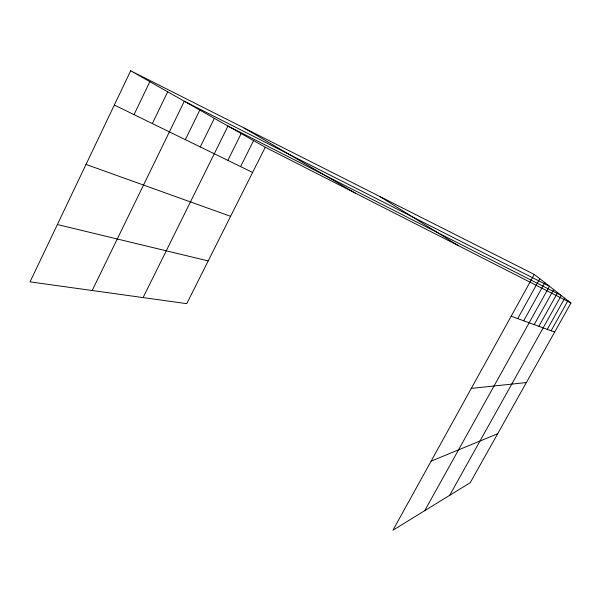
<?xml version="1.0" encoding="UTF-8"?>
<svg xmlns="http://www.w3.org/2000/svg" width="601" height="601" viewBox="0 0 601 601"><rect width="100%" height="100%" fill="white"/><g stroke="black" fill="none" stroke-linecap="round" stroke-linejoin="round"><path stroke-width="0.9" d="M130.665 70.783L30.05 281.869L186.738 303.655L265.274 147.237L130.665 70.783L534.266 274.432L570.95 303.017L470.26 482.663L392.949 530.217L534.266 274.432M134.023 114.633L149.852 81.676M152.331 123.558L167.687 91.81M92.193 290.508L184.304 101.246L549.457 286.271L424.734 510.67M185.341 139.65L199.825 110.066M200.268 146.929L214.362 118.322M143.098 297.585L227.997 126.06L561.259 295.467L449.653 495.344M227.847 160.377L241.189 133.557M240.595 166.59L253.592 140.604M517.716 318.605L539.796 278.736M523.689 320.784L544.837 282.665M534.199 324.615L553.709 289.584M538.849 326.313L557.63 292.634M547.271 329.386L564.73 298.171M551.102 330.783L567.953 300.68M431.105 461.162L497.681 433.742M471.289 388.419L526.371 382.552M57.373 224.541L208.194 260.924M86.026 164.426L230.589 216.322M511.181 316.224L554.663 332.083M114.333 105.032L252.615 172.449M265.274 147.237L570.95 303.017M244.149 128.043L355.251 193.094M379.772 196.474L458.548 245.741"/></g></svg>
